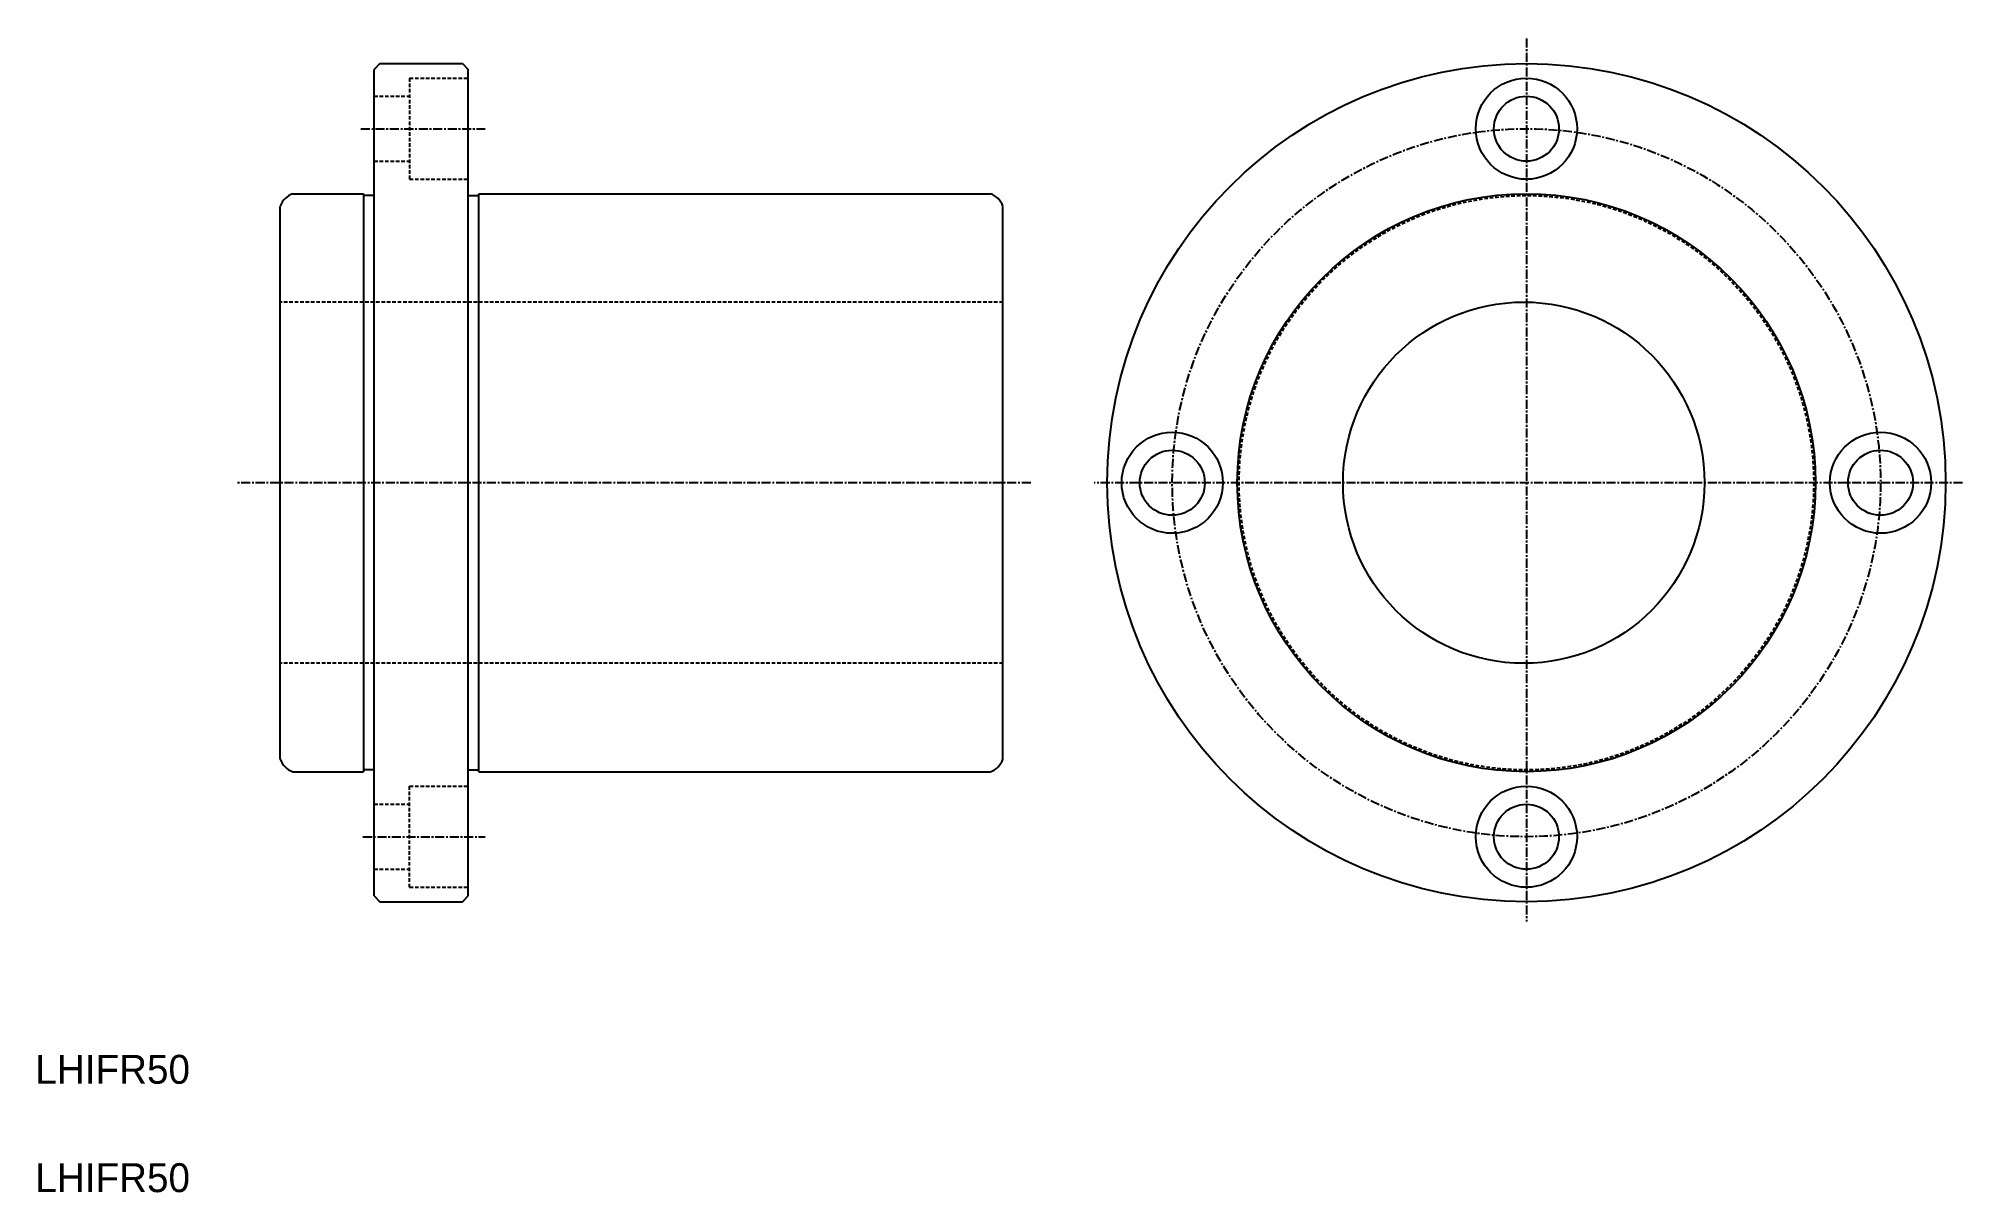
# Model space of a CAD drawing. Extents: x 10 to 277, y 10 to 170.
import ezdxf

# ---------------------------------------------------------------- set-up
doc = ezdxf.new("R2010")
doc.units = 0
doc.linetypes.add('CENTER', pattern=[2, 1.25, -0.25, 0.25, -0.25])
doc.linetypes.add('DASHED', pattern=[0.75, 0.5, -0.25])
doc.layers.get('0').update_dxf_attribs({"linetype": 'CONTINUOUS'})
doc.layers.add('CENTER', color=1, linetype='CENTER')

msp = doc.modelspace()

# ---------------------------------------------------------------- linework, layer by layer
at = {"color": 7, "linetype": 'CONTINUOUS'}
for p, q in [((57.69, 166.19), (56.89, 165.39)), ((56.89, 50.99), (56.89, 165.39)), ((57.69, 166.19), (69.09, 166.19)), ((69.09, 166.19), (69.89, 165.39)), ((69.89, 50.99), (69.89, 165.39)), ((43.89, 69.93), (43.89, 146.44)), ((45.64, 148.19), (55.39, 148.19)), ((55.39, 148.19), (55.39, 68.19)), ((56.89, 147.94), (55.39, 147.94)), ((69.89, 147.94), (71.39, 147.94)), ((71.39, 148.19), (142.14, 148.19)), ((71.39, 68.19), (71.39, 148.19)), ((143.89, 69.93), (143.89, 146.44)), ((45.64, 68.19), (55.39, 68.19)), ((56.89, 68.44), (55.39, 68.44)), ((69.89, 68.44), (71.39, 68.44)), ((71.39, 68.19), (142.14, 68.19)), ((56.89, 50.99), (57.69, 50.19)), ((69.09, 50.19), (69.89, 50.99)), ((57.69, 50.19), (69.09, 50.19))]:
    msp.add_line(p, q, dxfattribs=at)
at = {"color": 3, "linetype": 'DASHED'}
for p, q in [((61.79, 164.19), (61.79, 150.19)), ((61.79, 164.19), (69.89, 164.19)), ((56.89, 161.69), (61.79, 161.69)), ((56.89, 152.69), (61.79, 152.69)), ((61.79, 150.19), (69.89, 150.19)), ((143.89, 133.19), (43.89, 133.19)), ((143.89, 83.19), (43.89, 83.19)), ((61.79, 52.19), (61.79, 66.19)), ((61.79, 66.19), (69.89, 66.19)), ((56.89, 63.69), (61.79, 63.69)), ((56.89, 54.69), (61.79, 54.69)), ((61.79, 52.19), (69.89, 52.19))]:
    msp.add_line(p, q, dxfattribs=at)
at = {"color": 7, "linetype": 'CONTINUOUS'}
for centre, radius in [((216.32, 108.19), 58), ((216.32, 157.19), 7), ((216.32, 157.19), 4.5), ((216.32, 108.19), 40), ((215.95, 108.19), 25), ((167.32, 108.19), 7), ((265.32, 108.19), 7), ((167.32, 108.19), 4.5), ((265.32, 108.19), 4.5), ((216.32, 59.19), 7), ((216.32, 59.19), 4.5)]:
    msp.add_circle(centre, radius, dxfattribs=at)
at = {"color": 3, "linetype": 'DASHED'}
msp.add_circle((216.32, 108.19), 39.75, dxfattribs=at)
at = {"color": 7, "linetype": 'CONTINUOUS'}
for centre, start, end in [((46.54, 145.54), 108.8392, 161.1608), ((141.24, 145.54), 18.8392, 71.1608), ((46.54, 70.84), 198.8392, 251.1608), ((141.24, 70.84), 288.8392, 341.1608)]:
    msp.add_arc(centre, 2.8, start, end, dxfattribs=at)
at = {"layer": 'CENTER', "color": 1, "linetype": 'CENTER'}
for p, q in [((216.32, 169.68), (216.32, 47.44)), ((55.06, 157.19), (72.24, 157.19)), ((147.74, 108.19), (37.96, 108.19)), ((276.66, 108.19), (156.52, 108.19)), ((55.34, 59.19), (72.24, 59.19))]:
    msp.add_line(p, q, dxfattribs=at)
msp.add_circle((216.32, 108.19), 49, dxfattribs=at)

# ---------------------------------------------------------------- texts
at = {"color": 7, "linetype": 'CONTINUOUS'}
for p in [(10, 25), (10, 10)]:
    msp.add_text('LHIFR50', height=4, dxfattribs=at).set_placement(p)

doc.saveas('drawing.dxf')
